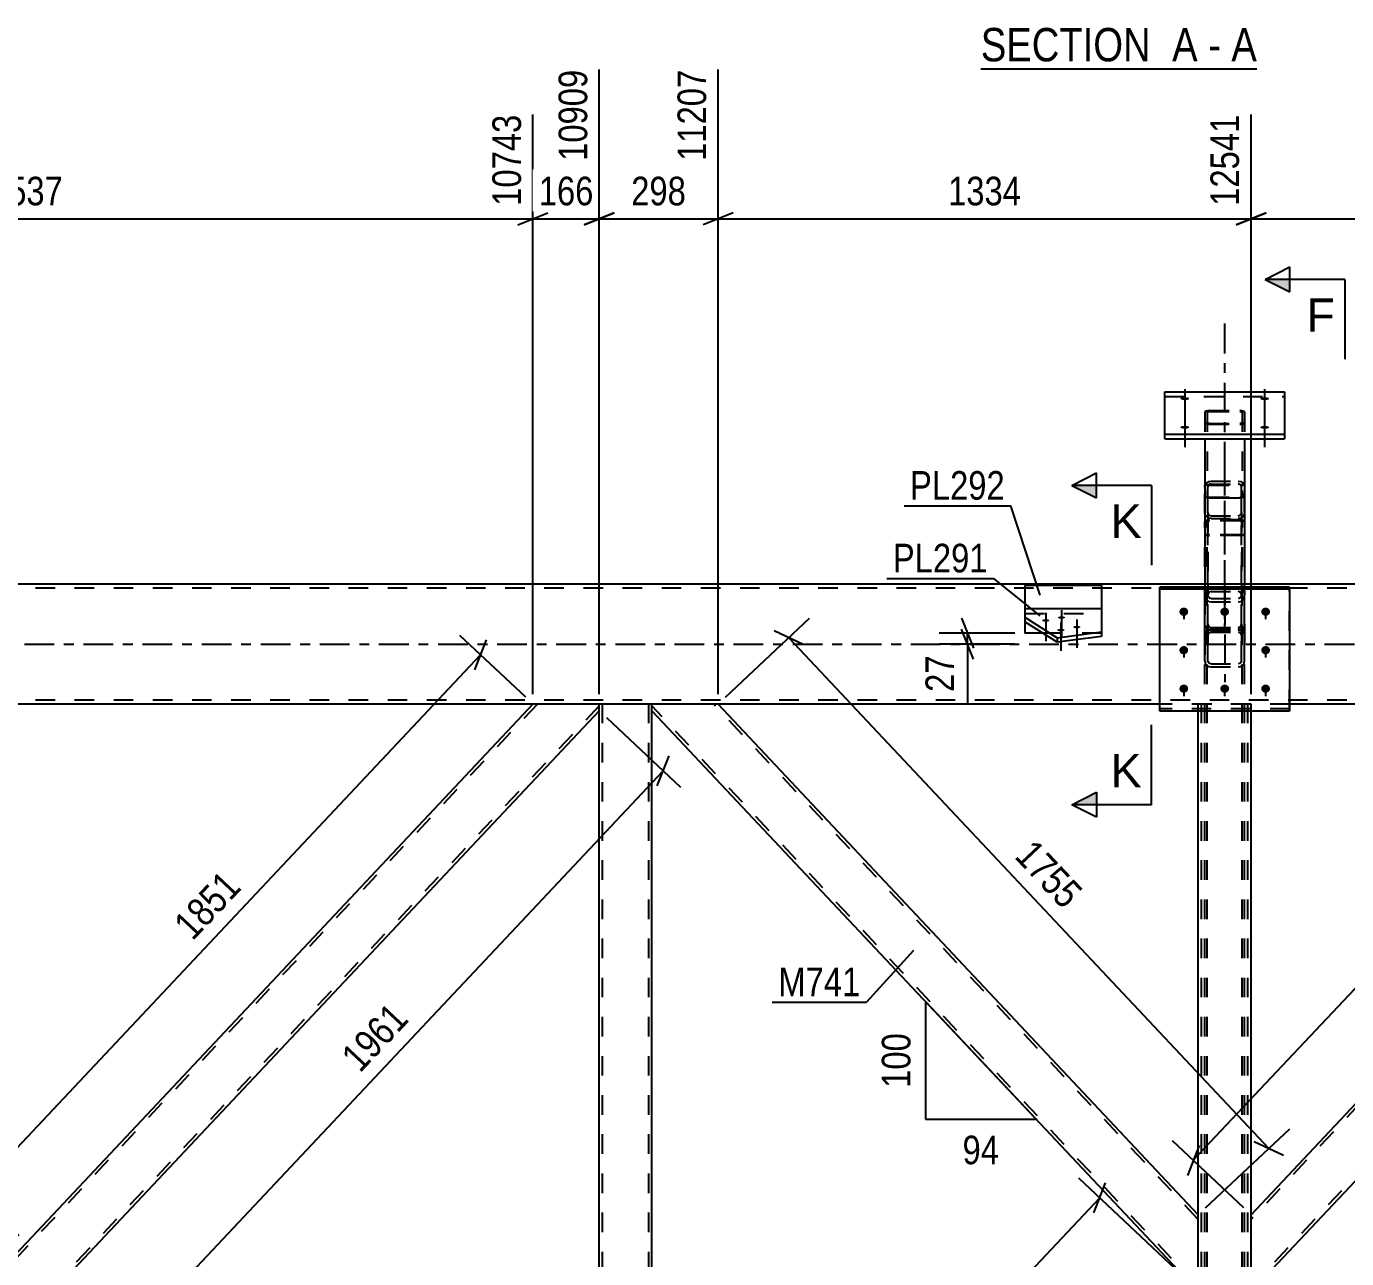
# Model space of a CAD drawing. Header units: millimetres. Extents: x -174 to 1015, y -641 to 200.
# Drawn here: x 360.9 to 493.1, y -61.5 to 61.9 of the extents above; entities that cross this region are included whole.
import ezdxf

# ---------------------------------------------------------------- set-up
doc = ezdxf.new("R2010")
doc.units = ezdxf.units.MM
doc.linetypes.add('DXK_LINE_DOT2', pattern=[3.9198, 1.9599, -1.9599])
doc.linetypes.add('DXK_LINE_DOT3', pattern=[5.9187, 2.979, -0.9799, 0.9799, -0.9799])
doc.styles.add('Arial', font='ARIAL.TTF', dxfattribs={"height": 0.2})
doc.styles.add('Arial Narrow', font='ARIALN.TTF', dxfattribs={"height": 0.2})

# ---------------------------------------------------------------- blocks, each defined once
blk = doc.blocks.new('Unknown-814735029-12 - 3067')
at = {"color": 6, "linetype": 'Continuous'}
blk.add_line((456.48, 57.62), (484.13, 57.62), dxfattribs=at)
at = {"color": 0, "linetype": 'Continuous'}
for points in [[(474.59, 58.37), (474.59, 61.87), (456.48, 61.87), (456.48, 58.37)], [(478.2, 58.37), (478.2, 61.87), (475.64, 61.87), (475.64, 58.37)], [(480.52, 58.37), (480.52, 61.87), (479.25, 61.87), (479.25, 58.37)], [(484.13, 58.37), (484.13, 61.87), (481.57, 61.87), (481.57, 58.37)]]:
    blk.add_wipeout(points, dxfattribs=at)
at = {"color": 7, "linetype": 'Continuous', "style": 'Arial Narrow'}
for s, p in [('SECTION ', (456.48, 58.37)), ('A', (475.64, 58.37)), ('A', (481.57, 58.37)), ('-', (479.25, 58.37))]:
    blk.add_text(s, height=3.34, dxfattribs=at).set_placement(p)
blk = doc.blocks.new('Part-814735029-5454 - 5257')
at = {"color": 7, "linetype": 'DXK_LINE_DOT2'}
for p, q in [((483.54, -6), (478.26, -6)), ((478.26, -6.71), (478.26, -6)), ((478.58, -121.6), (478.58, -6)), ((483.22, -121.6), (483.22, -6)), ((483.54, -6.71), (483.54, -6)), ((478.26, -70.46), (478.26, -57.14)), ((483.54, -70.46), (483.54, -57.14)), ((483.54, -121.6), (478.26, -121.6))]:
    blk.add_line(p, q, dxfattribs=at)
at = {"color": 2, "linetype": 'Continuous'}
for p, q in [((478.26, -57.14), (478.26, -6.71)), ((483.54, -57.14), (483.54, -6.71)), ((478.26, -121.6), (478.26, -70.46)), ((483.54, -121.6), (483.54, -70.46))]:
    blk.add_line(p, q, dxfattribs=at)
blk = doc.blocks.new('Part-814735029-5341 - 5257')
at = {"color": 2, "linetype": 'Continuous'}
for p, q in [((943.9, 6), (-18.1, 6)), ((474.4, -6), (307.4, -6)), ((654.4, -6), (487.4, -6))]:
    blk.add_line(p, q, dxfattribs=at)
at = {"color": 7, "linetype": 'DXK_LINE_DOT2'}
for p, q in [((943.9, 5.6), (-18.1, 5.6)), ((943.9, -5.6), (-18.1, -5.6)), ((487.4, -6), (474.4, -6))]:
    blk.add_line(p, q, dxfattribs=at)
at = {"color": 7, "linetype": 'DXK_LINE_DOT3'}
blk.add_line((-18.1, 0), (943.9, 0), dxfattribs=at)
blk = doc.blocks.new('Part-814735029-5519 - 5257')
at = {"color": 2, "linetype": 'Continuous'}
for p, q in [((423.54, -6.66), (423.54, -6)), ((478.26, -57.14), (430.17, -6)), ((423.54, -6.66), (477.28, -63.8)), ((478.26, -64.85), (478.26, -57.14))]:
    blk.add_line(p, q, dxfattribs=at)
at = {"color": 7, "linetype": 'DXK_LINE_DOT2'}
for p, q in [((430.17, -6), (423.54, -6)), ((478.26, -64.38), (423.54, -6.19)), ((478.26, -57.61), (429.73, -6)), ((478.26, -64.85), (477.28, -63.8)), ((478.26, -64.38), (478.26, -64.35))]:
    blk.add_line(p, q, dxfattribs=at)
blk = doc.blocks.new('Part-814735029-5534 - 5257')
at = {"color": 7, "linetype": 'DXK_LINE_DOT2'}
for p, q in [((412.07, -6), (303.54, -121.41)), ((418.26, -6.19), (309.73, -121.6)), ((418.26, -6), (411.63, -6)), ((360.9, -59.95), (357.28, -63.8)), ((364.53, -63.8), (360.9, -67.65)), ((310.17, -121.6), (303.54, -121.6))]:
    blk.add_line(p, q, dxfattribs=at)
at = {"color": 2, "linetype": 'Continuous'}
for p, q in [((411.63, -6), (360.9, -59.95)), ((418.26, -6.66), (418.26, -6)), ((418.26, -6.66), (364.53, -63.8)), ((357.28, -63.8), (303.54, -120.94)), ((360.9, -67.65), (310.17, -121.6)), ((303.54, -121.52), (303.54, -120.94)), ((303.54, -121.6), (303.54, -121.52))]:
    blk.add_line(p, q, dxfattribs=at)
blk = doc.blocks.new('Bolt-814735029-5759 - 5257')
at = {"linetype": 'Continuous'}
for points in [[(476.8, 3.66), (476.9, 3.66), (476.98, 3.63), (477.06, 3.59), (477.13, 3.53), (477.19, 3.46), (477.22, 3.38), (477.24, 3.29), (477.24, 3.21), (477.22, 3.12), (477.19, 3.04), (477.13, 2.97), (477.06, 2.92), (476.98, 2.87), (476.9, 2.85), (476.8, 2.84), (476.71, 2.85), (476.63, 2.87), (476.55, 2.92), (476.48, 2.97), (476.42, 3.04), (476.39, 3.12), (476.37, 3.21), (476.37, 3.29), (476.39, 3.38), (476.42, 3.46), (476.48, 3.53), (476.55, 3.59), (476.63, 3.63), (476.71, 3.66)], [(480.9, 3.66), (481, 3.66), (481.08, 3.63), (481.16, 3.59), (481.23, 3.53), (481.29, 3.46), (481.32, 3.38), (481.34, 3.29), (481.34, 3.21), (481.32, 3.12), (481.29, 3.04), (481.23, 2.97), (481.16, 2.92), (481.08, 2.87), (481, 2.85), (480.9, 2.84), (480.81, 2.85), (480.73, 2.87), (480.65, 2.92), (480.58, 2.97), (480.52, 3.04), (480.49, 3.12), (480.47, 3.21), (480.47, 3.29), (480.49, 3.38), (480.52, 3.46), (480.58, 3.53), (480.65, 3.59), (480.73, 3.63), (480.81, 3.66)], [(485, 3.66), (485.1, 3.66), (485.18, 3.63), (485.26, 3.59), (485.33, 3.53), (485.39, 3.46), (485.42, 3.38), (485.44, 3.29), (485.44, 3.21), (485.42, 3.12), (485.39, 3.04), (485.33, 2.97), (485.26, 2.92), (485.18, 2.87), (485.1, 2.85), (485, 2.84), (484.91, 2.85), (484.83, 2.87), (484.75, 2.92), (484.68, 2.97), (484.62, 3.04), (484.59, 3.12), (484.57, 3.21), (484.57, 3.29), (484.59, 3.38), (484.62, 3.46), (484.68, 3.53), (484.75, 3.59), (484.83, 3.63), (484.91, 3.66)], [(476.8, -0.19), (476.9, -0.2), (476.98, -0.22), (477.06, -0.27), (477.13, -0.33), (477.19, -0.4), (477.22, -0.47), (477.24, -0.56), (477.24, -0.65), (477.22, -0.73), (477.19, -0.81), (477.13, -0.88), (477.06, -0.94), (476.98, -0.98), (476.9, -1.01), (476.8, -1.02), (476.71, -1.01), (476.63, -0.98), (476.55, -0.94), (476.48, -0.88), (476.42, -0.81), (476.39, -0.73), (476.37, -0.65), (476.37, -0.56), (476.39, -0.47), (476.42, -0.4), (476.48, -0.33), (476.55, -0.27), (476.63, -0.22), (476.71, -0.2)], [(485, -0.19), (485.1, -0.2), (485.18, -0.22), (485.26, -0.27), (485.33, -0.33), (485.39, -0.4), (485.42, -0.47), (485.44, -0.56), (485.44, -0.65), (485.42, -0.73), (485.39, -0.81), (485.33, -0.88), (485.26, -0.94), (485.18, -0.98), (485.1, -1.01), (485, -1.02), (484.91, -1.01), (484.83, -0.98), (484.75, -0.94), (484.68, -0.88), (484.62, -0.81), (484.59, -0.73), (484.57, -0.65), (484.57, -0.56), (484.59, -0.47), (484.62, -0.4), (484.68, -0.33), (484.75, -0.27), (484.83, -0.22), (484.91, -0.2)], [(476.8, -4.04), (476.9, -4.05), (476.98, -4.08), (477.06, -4.12), (477.13, -4.18), (477.19, -4.25), (477.22, -4.33), (477.24, -4.41), (477.24, -4.5), (477.22, -4.58), (477.19, -4.66), (477.13, -4.73), (477.06, -4.79), (476.98, -4.83), (476.9, -4.86), (476.8, -4.87), (476.71, -4.86), (476.63, -4.83), (476.55, -4.79), (476.48, -4.73), (476.42, -4.66), (476.39, -4.58), (476.37, -4.5), (476.37, -4.41), (476.39, -4.33), (476.42, -4.25), (476.48, -4.18), (476.55, -4.12), (476.63, -4.08), (476.71, -4.05)], [(480.9, -4.04), (481, -4.05), (481.08, -4.08), (481.16, -4.12), (481.23, -4.18), (481.29, -4.25), (481.32, -4.33), (481.34, -4.41), (481.34, -4.5), (481.32, -4.58), (481.29, -4.66), (481.23, -4.73), (481.16, -4.79), (481.08, -4.83), (481, -4.86), (480.9, -4.87), (480.81, -4.86), (480.73, -4.83), (480.65, -4.79), (480.58, -4.73), (480.52, -4.66), (480.49, -4.58), (480.47, -4.5), (480.47, -4.41), (480.49, -4.33), (480.52, -4.25), (480.58, -4.18), (480.65, -4.12), (480.73, -4.08), (480.81, -4.05)], [(485, -4.04), (485.1, -4.05), (485.18, -4.08), (485.26, -4.12), (485.33, -4.18), (485.39, -4.25), (485.42, -4.33), (485.44, -4.41), (485.44, -4.5), (485.42, -4.58), (485.39, -4.66), (485.33, -4.73), (485.26, -4.79), (485.18, -4.83), (485.1, -4.86), (485, -4.87), (484.91, -4.86), (484.83, -4.83), (484.75, -4.79), (484.68, -4.73), (484.62, -4.66), (484.59, -4.58), (484.57, -4.5), (484.57, -4.41), (484.59, -4.33), (484.62, -4.25), (484.68, -4.18), (484.75, -4.12), (484.83, -4.08), (484.91, -4.05)]]:
    blk.add_hatch(color=1, dxfattribs=at).paths.add_polyline_path(points)
at = {"color": 1, "linetype": 'Continuous'}
for p, q in [((476.8, 3.65), (476.8, 2.51)), ((480.9, 3.65), (480.9, 2.51)), ((485, 3.65), (485, 2.51)), ((476.8, -0.21), (476.8, -1.34)), ((485, -0.21), (485, -1.34)), ((476.8, -4.06), (476.8, -5.19)), ((480.9, -4.06), (480.9, -5.19)), ((485, -4.06), (485, -5.19))]:
    blk.add_line(p, q, dxfattribs=at)
blk = doc.blocks.new('Part-814735029-5736 - 5257')
at = {"color": 7, "linetype": 'DXK_LINE_DOT2'}
for p, q in [((423.54, -6), (418.26, -6)), ((418.26, -6.66), (418.26, -6)), ((418.58, -121.6), (418.58, -6)), ((423.22, -121.6), (423.22, -6)), ((423.54, -6.66), (423.54, -6)), ((418.26, -121.6), (418.26, -120.94)), ((423.54, -121.6), (418.26, -121.6)), ((423.54, -121.6), (423.54, -120.94))]:
    blk.add_line(p, q, dxfattribs=at)
at = {"color": 2, "linetype": 'Continuous'}
for p, q in [((418.26, -120.94), (418.26, -6.66)), ((423.54, -120.94), (423.54, -6.66))]:
    blk.add_line(p, q, dxfattribs=at)
blk = doc.blocks.new('Part-814735029-5742 - 5257')
at = {"color": 7, "linetype": 'DXK_LINE_DOT3'}
blk.add_line((480.9, 6.89), (480.91, -3.8), dxfattribs=at)
at = {"color": 7, "linetype": 'DXK_LINE_DOT2'}
for p, q in [((479.3, 5.55), (479.54, 5.6)), ((479.54, 5.6), (482.26, 5.6)), ((482.26, 5.6), (482.51, 5.55)), ((478.9, 4.92), (478.95, 5.18)), ((478.9, 2.02), (478.9, 4.92)), ((478.9, 4.92), (478.9, 0.89)), ((479.25, 5.05), (479.22, 4.92)), ((479.22, 2.02), (479.22, 4.92)), ((479.22, 0.89), (479.22, 4.92)), ((479.54, 5.26), (479.42, 5.23)), ((479.54, 5.26), (482.26, 5.26)), ((482.39, 5.23), (482.26, 5.26)), ((482.58, 4.92), (482.56, 5.05)), ((482.58, 2.02), (482.58, 4.92)), ((482.58, 0.89), (482.58, 4.92)), ((482.86, 5.18), (482.9, 4.92)), ((482.9, 2.02), (482.9, 4.92)), ((482.9, 0.89), (482.9, 4.92)), ((478.9, -1.66), (478.9, 2.02)), ((478.95, 1.76), (478.9, 2.02)), ((479.3, 1.45), (479.09, 1.32)), ((479.22, 2.02), (479.22, -1.66)), ((479.22, 2.02), (479.25, 1.89)), ((479.54, 1.5), (479.3, 1.45)), ((479.54, 1.34), (479.3, 1.4)), ((479.42, 1.71), (479.54, 1.68)), ((479.54, 1.68), (482.26, 1.68)), ((479.54, 1.5), (482.26, 1.5)), ((479.54, 1.34), (482.26, 1.34)), ((482.26, 1.68), (482.39, 1.71)), ((482.51, 1.45), (482.26, 1.5)), ((482.51, 1.4), (482.26, 1.34)), ((482.72, 1.32), (482.51, 1.45)), ((482.56, 1.89), (482.58, 2.02)), ((482.58, 2.02), (482.58, -1.66)), ((482.9, 2.02), (482.86, 1.76)), ((482.9, 2.02), (482.9, -1.66)), ((478.95, 1.13), (478.9, 0.89)), ((478.9, 0.89), (478.9, -1.66)), ((479.09, 1.32), (478.95, 1.13)), ((479.22, 0.89), (479.25, 1.01)), ((479.22, -1.66), (479.22, 0.89)), ((479.25, 1.01), (479.32, 1.11)), ((479.32, 1.11), (479.42, 1.17)), ((479.42, 1.17), (479.54, 1.2)), ((479.54, 1.2), (482.26, 1.2)), ((482.26, 1.2), (482.39, 1.17)), ((482.39, 1.17), (482.49, 1.11)), ((482.49, 1.11), (482.56, 1.01)), ((482.56, 1.01), (482.58, 0.89)), ((482.58, -1.66), (482.58, 0.89)), ((482.86, 1.13), (482.72, 1.32)), ((482.9, 0.89), (482.86, 1.13)), ((482.9, -1.66), (482.9, 0.89)), ((478.9, -1.66), (478.95, -1.89)), ((478.95, -1.89), (479.09, -2.09)), ((479.09, -2.09), (479.3, -2.22)), ((479.25, -1.78), (479.22, -1.66)), ((479.32, -1.87), (479.25, -1.78)), ((479.3, -2.22), (479.54, -2.26)), ((479.42, -1.94), (479.32, -1.87)), ((479.54, -1.96), (479.42, -1.94)), ((479.54, -1.96), (482.26, -1.96)), ((479.54, -2.26), (482.26, -2.26)), ((482.39, -1.94), (482.26, -1.96)), ((482.26, -2.26), (482.51, -2.22)), ((482.49, -1.87), (482.39, -1.94)), ((482.56, -1.78), (482.49, -1.87)), ((482.51, -2.22), (482.72, -2.09)), ((482.58, -1.66), (482.56, -1.78)), ((482.72, -2.09), (482.86, -1.89)), ((482.86, -1.89), (482.9, -1.66))]:
    blk.add_line(p, q, dxfattribs=at)
for centre, radius, start, end in [((479.57, 4.95), 0.662, 114.3188, 159.2416), ((482.24, 4.95), 0.662, 20.7582, 65.6789), ((479.56, 4.93), 0.331, 114.3188, 159.2416), ((482.25, 4.93), 0.331, 20.7582, 65.6789), ((479.57, 2), 0.662, 200.7582, 245.6789), ((479.56, 2.01), 0.331, 200.7582, 245.6789), ((482.25, 2.01), 0.331, 294.3188, 339.2416), ((482.24, 2), 0.662, 294.3188, 339.2416)]:
    blk.add_arc(centre, radius, start, end, dxfattribs=at)
blk = doc.blocks.new('Part-814735029-5754 - 5257')
at = {"color": 7, "linetype": 'DXK_LINE_DOT3'}
blk.add_line((480.9, 17.87), (480.9, 0.7), dxfattribs=at)
at = {"color": 7, "linetype": 'DXK_LINE_DOT2'}
for p, q in [((478.9, 15.73), (478.95, 15.96)), ((478.95, 15.96), (479.09, 16.16)), ((479.09, 16.16), (479.3, 16.29)), ((479.32, 15.94), (479.25, 15.85)), ((479.3, 16.29), (479.54, 16.33)), ((479.42, 16.01), (479.32, 15.94)), ((479.54, 16.03), (479.42, 16.01)), ((479.54, 16.33), (482.26, 16.33)), ((479.54, 16.03), (482.26, 16.03)), ((482.26, 16.33), (482.51, 16.29)), ((482.39, 16.01), (482.26, 16.03)), ((482.49, 15.94), (482.39, 16.01)), ((482.56, 15.85), (482.49, 15.94)), ((482.51, 16.29), (482.72, 16.16)), ((482.72, 16.16), (482.85, 15.96)), ((482.85, 15.96), (482.9, 15.73)), ((478.9, 13.18), (478.9, 15.73)), ((478.9, 15.73), (478.9, 14.8)), ((479.25, 15.85), (479.22, 15.73)), ((479.22, 6), (479.22, 15.73)), ((479.22, 13.18), (479.22, 15.73)), ((482.58, 15.73), (482.56, 15.85)), ((482.58, 6), (482.58, 15.73)), ((482.58, 13.18), (482.58, 15.73)), ((482.9, 13.18), (482.9, 15.73)), ((482.9, 15.73), (482.9, 14.8)), ((478.9, 13.18), (478.9, 4.92)), ((478.95, 12.95), (478.9, 13.18)), ((479.09, 12.75), (478.95, 12.95)), ((479.3, 12.62), (479.09, 12.75)), ((479.22, 13.18), (479.22, 4.92)), ((479.25, 13.06), (479.22, 13.18)), ((479.3, 12.99), (479.25, 13.06)), ((479.32, 12.96), (479.3, 12.99)), ((479.54, 12.57), (479.3, 12.62)), ((479.32, 12.96), (479.42, 12.9)), ((479.42, 12.9), (479.54, 12.87)), ((479.54, 12.87), (482.26, 12.87)), ((479.54, 12.57), (482.26, 12.57)), ((482.26, 12.87), (482.39, 12.9)), ((482.51, 12.62), (482.26, 12.57)), ((482.39, 12.9), (482.49, 12.96)), ((482.49, 12.96), (482.56, 13.06)), ((482.72, 12.75), (482.51, 12.62)), ((482.56, 13.06), (482.58, 13.18)), ((482.58, 13.18), (482.58, 4.92)), ((482.85, 12.95), (482.72, 12.75)), ((482.9, 13.18), (482.85, 12.95)), ((482.9, 13.18), (482.9, 4.92)), ((482.9, 6), (478.9, 6)), ((478.9, 6), (478.9, 5.2)), ((479.22, 6), (479.22, 5.2)), ((482.58, 6), (482.58, 5.2)), ((482.9, 5.2), (482.9, 6)), ((478.9, 4.92), (478.95, 4.66)), ((479.25, 4.79), (479.22, 4.92)), ((479.3, 4.29), (479.54, 4.24)), ((479.54, 4.58), (479.42, 4.61)), ((479.54, 4.58), (482.26, 4.58)), ((479.54, 4.24), (482.26, 4.24)), ((482.39, 4.61), (482.26, 4.58)), ((482.26, 4.24), (482.51, 4.29)), ((482.58, 4.92), (482.56, 4.79)), ((482.85, 4.66), (482.9, 4.92))]:
    blk.add_line(p, q, dxfattribs=at)
at = {"color": 2, "linetype": 'Continuous'}
for p, q in [((478.9, 14.8), (478.9, 6)), ((482.9, 14.8), (482.9, 6))]:
    blk.add_line(p, q, dxfattribs=at)
at = {"color": 7, "linetype": 'DXK_LINE_DOT2'}
for centre, radius, start, end in [((479.57, 4.9), 0.662, 200.7584, 245.68), ((479.56, 4.91), 0.331, 200.7584, 245.68), ((482.25, 4.91), 0.331, 294.3198, 339.2416), ((482.24, 4.9), 0.662, 294.3198, 339.2416)]:
    blk.add_arc(centre, radius, start, end, dxfattribs=at)
blk = doc.blocks.new('Part-814735029-5758 - 5257')
at = {"color": 2, "linetype": 'Continuous'}
for p, q in [((487.4, 5.72), (474.4, 5.72)), ((474.4, 5.51), (474.4, 5.72)), ((487.4, 5.51), (474.4, 5.51)), ((474.4, -6.71), (474.4, 5.51)), ((487.4, 5.72), (487.4, 5.51)), ((487.4, 5.51), (487.4, -6.71)), ((487.4, -6.71), (474.4, -6.71))]:
    blk.add_line(p, q, dxfattribs=at)
at = {"color": 7, "linetype": 'DXK_LINE_DOT2'}
for p, q in [((474.4, -6.49), (474.4, 5.72)), ((487.4, -6.49), (487.4, 5.72)), ((487.4, -6.49), (474.4, -6.49)), ((474.4, -6.49), (474.4, -6.71)), ((487.4, -6.71), (487.4, -6.49))]:
    blk.add_line(p, q, dxfattribs=at)
blk = doc.blocks.new('Part-814735029-5762 - 5257')
at = {"color": 2, "linetype": 'Continuous'}
for p, q in [((460.89, 5.89), (460.89, 3.53)), ((468.58, 5.89), (460.89, 5.89)), ((468.58, 5.89), (468.58, 3.53)), ((460.89, 2.24), (460.89, 1.09)), ((462.71, 1.09), (460.89, 1.09))]:
    blk.add_line(p, q, dxfattribs=at)
at = {"color": 7, "linetype": 'DXK_LINE_DOT2'}
for p, q in [((460.89, 3.53), (460.89, 2.24)), ((468.58, 3.53), (468.58, 1.09)), ((468.58, 1.09), (462.71, 1.09))]:
    blk.add_line(p, q, dxfattribs=at)
blk = doc.blocks.new('Bolt-814735029-5763 - 5257')
at = {"linetype": 'Continuous'}
for points in [[(476.9, 24.44), (476.81, 24.44), (476.73, 24.45), (476.65, 24.47), (476.58, 24.49), (476.52, 24.52), (476.49, 24.54), (476.47, 24.57), (476.47, 24.61), (476.49, 24.64), (476.52, 24.67), (476.58, 24.69), (476.65, 24.71), (476.73, 24.73), (476.81, 24.74), (476.9, 24.74), (477, 24.74), (477.08, 24.73), (477.16, 24.71), (477.23, 24.69), (477.29, 24.67), (477.32, 24.64), (477.34, 24.61), (477.34, 24.57), (477.32, 24.54), (477.29, 24.52), (477.23, 24.49), (477.16, 24.47), (477.08, 24.45), (477, 24.44)], [(476.9, 21.57), (476.81, 21.57), (476.73, 21.58), (476.65, 21.6), (476.58, 21.62), (476.52, 21.64), (476.49, 21.67), (476.47, 21.7), (476.47, 21.73), (476.49, 21.76), (476.52, 21.79), (476.58, 21.82), (476.65, 21.84), (476.73, 21.86), (476.81, 21.86), (476.9, 21.87), (477, 21.86), (477.08, 21.86), (477.16, 21.84), (477.23, 21.82), (477.29, 21.79), (477.32, 21.76), (477.34, 21.73), (477.34, 21.7), (477.32, 21.67), (477.29, 21.64), (477.23, 21.62), (477.16, 21.6), (477.08, 21.58), (477, 21.57)]]:
    blk.add_hatch(color=1, dxfattribs=at).paths.add_polyline_path(points)
at = {"color": 1, "linetype": 'Continuous'}
for p, q in [((476.9, 25.53), (476.9, 22.6)), ((476.9, 22.66), (476.9, 19.73))]:
    blk.add_line(p, q, dxfattribs=at)
blk = doc.blocks.new('Part-814735029-5799 - 5257')
at = {"color": 2, "linetype": 'Continuous'}
for p, q in [((483.54, -57.14), (531.63, -6)), ((538.26, -6.66), (538.26, -6)), ((538.26, -6.66), (484.52, -63.8)), ((483.54, -63.91), (483.54, -57.14)), ((483.54, -64.84), (483.54, -63.91))]:
    blk.add_line(p, q, dxfattribs=at)
at = {"color": 7, "linetype": 'DXK_LINE_DOT2'}
for p, q in [((532.07, -6), (483.54, -57.6)), ((538.26, -6.19), (483.54, -64.38)), ((538.26, -6), (531.63, -6)), ((484.52, -63.8), (483.54, -64.84)), ((483.54, -64.77), (483.54, -63.91)), ((483.54, -64.38), (483.54, -64.34))]:
    blk.add_line(p, q, dxfattribs=at)
blk = doc.blocks.new('Part-814735029-5861 - 5257')
at = {"color": 2, "linetype": 'Continuous'}
for p, q in [((468.58, 3.53), (460.89, 3.53)), ((460.89, 3.53), (460.89, 2.24)), ((460.89, 2.69), (464.13, 0.65)), ((468.58, 3.53), (468.58, 0.78)), ((464.13, 0.19), (460.89, 2.24)), ((464.13, 0.65), (468.58, 1.23)), ((468.58, 0.78), (464.13, 0.19)), ((464.13, 0.65), (464.13, 0.19))]:
    blk.add_line(p, q, dxfattribs=at)
at = {"color": 7, "linetype": 'DXK_LINE_DOT2'}
blk.add_line((460.89, 3.08), (468.58, 3.08), dxfattribs=at)
blk = doc.blocks.new('Bolt-814735029-5862 - 5257')
at = {"linetype": 'Continuous'}
for points in [[(464.56, 2.55), (464.49, 2.55), (464.41, 2.56), (464.35, 2.57), (464.29, 2.59), (464.25, 2.61), (464.22, 2.63), (464.2, 2.66), (464.2, 2.68), (464.22, 2.71), (464.25, 2.73), (464.29, 2.75), (464.35, 2.77), (464.41, 2.78), (464.49, 2.79), (464.56, 2.79), (464.64, 2.79), (464.71, 2.78), (464.77, 2.77), (464.83, 2.75), (464.87, 2.73), (464.9, 2.71), (464.92, 2.68), (464.92, 2.66), (464.9, 2.63), (464.87, 2.61), (464.83, 2.59), (464.77, 2.57), (464.71, 2.56), (464.64, 2.55)], [(462.98, 2.25), (462.9, 2.26), (462.83, 2.26), (462.77, 2.28), (462.71, 2.29), (462.67, 2.32), (462.64, 2.34), (462.62, 2.36), (462.62, 2.39), (462.64, 2.41), (462.67, 2.44), (462.71, 2.46), (462.77, 2.48), (462.83, 2.49), (462.9, 2.5), (462.98, 2.5), (463.05, 2.5), (463.12, 2.49), (463.19, 2.48), (463.25, 2.46), (463.29, 2.44), (463.32, 2.41), (463.34, 2.39), (463.34, 2.36), (463.32, 2.34), (463.29, 2.32), (463.25, 2.29), (463.19, 2.28), (463.12, 2.26), (463.05, 2.26)], [(464.5, 1.29), (464.43, 1.29), (464.36, 1.3), (464.29, 1.32), (464.24, 1.33), (464.19, 1.35), (464.16, 1.38), (464.15, 1.4), (464.15, 1.43), (464.16, 1.45), (464.19, 1.48), (464.24, 1.5), (464.29, 1.51), (464.36, 1.53), (464.43, 1.54), (464.5, 1.54), (464.58, 1.54), (464.65, 1.53), (464.72, 1.51), (464.77, 1.5), (464.82, 1.48), (464.85, 1.45), (464.86, 1.43), (464.86, 1.4), (464.85, 1.38), (464.82, 1.35), (464.77, 1.33), (464.72, 1.32), (464.65, 1.3), (464.58, 1.29)], [(466.09, 1.59), (466.01, 1.59), (465.94, 1.6), (465.88, 1.61), (465.82, 1.63), (465.77, 1.65), (465.74, 1.67), (465.73, 1.7), (465.73, 1.72), (465.74, 1.75), (465.77, 1.77), (465.82, 1.79), (465.88, 1.81), (465.94, 1.82), (466.01, 1.83), (466.09, 1.83), (466.16, 1.83), (466.23, 1.82), (466.3, 1.81), (466.35, 1.79), (466.4, 1.77), (466.43, 1.75), (466.44, 1.72), (466.44, 1.7), (466.43, 1.67), (466.4, 1.65), (466.35, 1.63), (466.3, 1.61), (466.23, 1.6), (466.16, 1.59)]]:
    blk.add_hatch(color=1, dxfattribs=at).paths.add_polyline_path(points)
at = {"color": 1, "linetype": 'Continuous'}
for p, q in [((462.98, 3.13), (462.98, 0.31)), ((464.56, 3.42), (464.56, 0.6)), ((464.5, 2.17), (464.5, -0.65)), ((466.09, 2.46), (466.09, -0.36))]:
    blk.add_line(p, q, dxfattribs=at)
blk = doc.blocks.new('Part-814735029-7441 - 5257')
at = {"color": 7, "linetype": 'DXK_LINE_DOT3'}
blk.add_line((480.9, 32.1), (480.9, 5.93), dxfattribs=at)
at = {"color": 7, "linetype": 'DXK_LINE_DOT2'}
for p, q in [((478.94, 23.29), (478.9, 23.23)), ((478.9, 23.23), (478.9, 20.58)), ((479.04, 23.34), (478.94, 23.29)), ((479.2, 23.38), (479.04, 23.34)), ((479.14, 23.23), (479.16, 23.26)), ((479.14, 23.23), (479.14, 14.8)), ((479.16, 23.26), (479.21, 23.28)), ((479.38, 23.39), (479.2, 23.38)), ((479.21, 23.28), (479.29, 23.3)), ((479.29, 23.3), (479.38, 23.31)), ((479.38, 23.39), (482.42, 23.39)), ((479.38, 23.31), (482.42, 23.31)), ((482.61, 23.38), (482.42, 23.39)), ((482.42, 23.31), (482.52, 23.3)), ((482.52, 23.3), (482.59, 23.28)), ((482.59, 23.28), (482.65, 23.26)), ((482.76, 23.34), (482.61, 23.38)), ((482.65, 23.26), (482.66, 23.23)), ((482.66, 23.23), (482.66, 14.8)), ((482.87, 23.29), (482.76, 23.34)), ((482.9, 23.23), (482.87, 23.29)), ((482.9, 23.23), (482.9, 20.58)), ((478.9, 22.19), (478.94, 22.12)), ((478.94, 22.12), (479.04, 22.07)), ((479.04, 22.07), (479.2, 22.03)), ((479.16, 22.15), (479.14, 22.19)), ((479.21, 22.13), (479.16, 22.15)), ((479.2, 22.03), (479.38, 22.02)), ((479.29, 22.11), (479.21, 22.13)), ((479.38, 22.1), (479.29, 22.11)), ((479.38, 22.1), (482.42, 22.1)), ((479.38, 22.02), (482.42, 22.02)), ((482.52, 22.11), (482.42, 22.1)), ((482.42, 22.02), (482.61, 22.03)), ((482.59, 22.13), (482.52, 22.11)), ((482.65, 22.15), (482.59, 22.13)), ((482.61, 22.03), (482.76, 22.07)), ((482.66, 22.19), (482.65, 22.15)), ((482.76, 22.07), (482.87, 22.12)), ((482.87, 22.12), (482.9, 22.19)), ((478.9, 15.84), (478.94, 15.91)), ((478.94, 15.91), (479.04, 15.96)), ((479.04, 15.96), (479.2, 16)), ((479.16, 15.88), (479.14, 15.84)), ((479.21, 15.9), (479.16, 15.88)), ((479.2, 16), (479.38, 16.01)), ((479.29, 15.92), (479.21, 15.9)), ((479.38, 15.93), (479.29, 15.92)), ((479.38, 16.01), (482.42, 16.01)), ((479.38, 15.93), (482.42, 15.93)), ((482.42, 16.01), (482.61, 16)), ((482.52, 15.92), (482.42, 15.93)), ((482.59, 15.9), (482.52, 15.92)), ((482.59, 15.9), (482.61, 15.9)), ((482.61, 16), (482.76, 15.96)), ((482.61, 15.9), (482.65, 15.88)), ((482.66, 15.84), (482.65, 15.88)), ((482.76, 15.96), (482.87, 15.91)), ((482.87, 15.91), (482.9, 15.84)), ((479.14, 14.8), (479.16, 14.77)), ((479.16, 14.77), (479.21, 14.75)), ((479.21, 14.75), (479.29, 14.73)), ((479.29, 14.73), (479.38, 14.72)), ((479.38, 14.72), (482.42, 14.72)), ((482.42, 14.72), (482.52, 14.73)), ((482.52, 14.73), (482.59, 14.75)), ((482.59, 14.75), (482.65, 14.77)), ((482.65, 14.77), (482.66, 14.8))]:
    blk.add_line(p, q, dxfattribs=at)
at = {"color": 2, "linetype": 'Continuous'}
for p, q in [((478.9, 20.58), (478.9, 14.8)), ((482.9, 20.58), (482.9, 14.8)), ((478.94, 14.74), (478.9, 14.8)), ((479.04, 14.69), (478.94, 14.74)), ((479.2, 14.65), (479.04, 14.69)), ((479.38, 14.64), (479.2, 14.65)), ((479.38, 14.64), (482.42, 14.64)), ((482.61, 14.65), (482.42, 14.64)), ((482.76, 14.69), (482.61, 14.65)), ((482.87, 14.74), (482.76, 14.69)), ((482.9, 14.8), (482.87, 14.74))]:
    blk.add_line(p, q, dxfattribs=at)
blk = doc.blocks.new('Part-814735029-5880 - 5257')
at = {"color": 2, "linetype": 'Continuous'}
for p, q in [((474.9, 20.58), (474.9, 25.27)), ((474.9, 25.27), (486.9, 25.27)), ((486.9, 25.27), (486.9, 20.58)), ((474.9, 21.03), (486.9, 21.03)), ((474.9, 20.58), (486.9, 20.58))]:
    blk.add_line(p, q, dxfattribs=at)
at = {"color": 7, "linetype": 'DXK_LINE_DOT2'}
blk.add_line((474.9, 24.82), (486.9, 24.82), dxfattribs=at)
blk = doc.blocks.new('Bolt-814735029-5893 - 5257')
at = {"linetype": 'Continuous'}
for points in [[(484.9, 24.44), (484.81, 24.44), (484.73, 24.45), (484.65, 24.47), (484.58, 24.49), (484.52, 24.52), (484.49, 24.54), (484.47, 24.57), (484.47, 24.61), (484.49, 24.64), (484.52, 24.67), (484.58, 24.69), (484.65, 24.71), (484.73, 24.73), (484.81, 24.74), (484.9, 24.74), (485, 24.74), (485.08, 24.73), (485.16, 24.71), (485.23, 24.69), (485.29, 24.67), (485.32, 24.64), (485.34, 24.61), (485.34, 24.57), (485.32, 24.54), (485.29, 24.52), (485.23, 24.49), (485.16, 24.47), (485.08, 24.45), (485, 24.44)], [(484.9, 21.57), (484.81, 21.57), (484.73, 21.58), (484.65, 21.6), (484.58, 21.62), (484.52, 21.64), (484.49, 21.67), (484.47, 21.7), (484.47, 21.73), (484.49, 21.76), (484.52, 21.79), (484.58, 21.82), (484.65, 21.84), (484.73, 21.86), (484.81, 21.86), (484.9, 21.87), (485, 21.86), (485.08, 21.86), (485.16, 21.84), (485.23, 21.82), (485.29, 21.79), (485.32, 21.76), (485.34, 21.73), (485.34, 21.7), (485.32, 21.67), (485.29, 21.64), (485.23, 21.62), (485.16, 21.6), (485.08, 21.58), (485, 21.57)]]:
    blk.add_hatch(color=1, dxfattribs=at).paths.add_polyline_path(points)
at = {"color": 1, "linetype": 'Continuous'}
for p, q in [((484.9, 25.53), (484.9, 22.6)), ((484.9, 22.66), (484.9, 19.73))]:
    blk.add_line(p, q, dxfattribs=at)
blk = doc.blocks.new('Part-814735029-7436 - 5257')
at = {"color": 7, "linetype": 'DXK_LINE_DOT2'}
for p, q in [((478.94, 12.33), (478.9, 12.25)), ((478.9, -121.6), (478.9, 12.25)), ((479.04, 12.39), (478.94, 12.33)), ((479.2, 12.43), (479.04, 12.39)), ((479.14, 12.25), (479.16, 12.29)), ((479.14, -121.6), (479.14, 12.25)), ((479.16, 12.29), (479.21, 12.32)), ((479.38, 12.44), (479.2, 12.43)), ((479.21, 12.32), (479.29, 12.34)), ((479.29, 12.34), (479.38, 12.35)), ((482.42, 12.44), (479.38, 12.44)), ((482.42, 12.35), (479.38, 12.35)), ((482.61, 12.43), (482.42, 12.44)), ((482.42, 12.35), (482.52, 12.34)), ((482.52, 12.34), (482.59, 12.32)), ((482.59, 12.32), (482.65, 12.29)), ((482.76, 12.39), (482.61, 12.43)), ((482.65, 12.29), (482.66, 12.25)), ((482.66, -121.6), (482.66, 12.25)), ((482.87, 12.33), (482.76, 12.39)), ((482.9, 12.25), (482.87, 12.33)), ((482.9, -121.6), (482.9, 12.25)), ((478.9, 11.06), (478.94, 10.98)), ((478.94, 10.98), (479.04, 10.92)), ((479.04, 10.92), (479.2, 10.88)), ((479.16, 11.02), (479.14, 11.06)), ((479.21, 10.99), (479.16, 11.02)), ((479.2, 10.88), (479.38, 10.87)), ((479.29, 10.97), (479.21, 10.99)), ((479.38, 10.96), (479.29, 10.97)), ((482.42, 10.96), (479.38, 10.96)), ((482.42, 10.87), (479.38, 10.87)), ((482.52, 10.97), (482.42, 10.96)), ((482.42, 10.87), (482.61, 10.88)), ((482.59, 10.99), (482.52, 10.97)), ((482.65, 11.02), (482.59, 10.99)), ((482.61, 10.88), (482.76, 10.92)), ((482.66, 11.06), (482.65, 11.02)), ((482.76, 10.92), (482.87, 10.98)), ((482.87, 10.98), (482.9, 11.06))]:
    blk.add_line(p, q, dxfattribs=at)
blk = doc.blocks.new('StraightDimension-814735029-6821 - 5257')
at = {"color": 7, "linetype": 'Continuous'}
for p, q in [((418.99, -7.35), (426.42, -14.33)), ((424.08, -14.19), (425.26, -11.18)), ((370.93, -69.83), (424.67, -12.69)), ((365.25, -64.49), (372.68, -71.47)), ((371.52, -68.32), (370.34, -71.33))]:
    blk.add_line(p, q, dxfattribs=at)
at = {"color": 0}
blk.add_wipeout([(400.17, -37.64), (397.11, -34.76), (391.28, -40.97), (394.34, -43.84)], dxfattribs=at)
at = {"color": 3, "style": 'Arial Narrow'}
blk.add_text('1961', height=2.863, rotation=46.7591, dxfattribs=at).set_placement((394.31, -43))
blk = doc.blocks.new('StraightDimension-814735029-7101 - 5257')
at = {"color": 7, "linetype": 'Continuous'}
for p, q in [((310.17, -5), (310.17, 55.71)), ((411.63, -5), (411.63, 53.04)), ((311.67, 43.2), (308.67, 42)), ((310.17, 42.6), (411.63, 42.6)), ((410.13, 42), (413.13, 43.2))]:
    blk.add_line(p, q, dxfattribs=at)
at = {"color": 0}
blk.add_wipeout([(365.16, 43.35), (365.16, 47.55), (356.65, 47.55), (356.65, 43.35)], dxfattribs=at)
at = {"color": 3, "style": 'Arial Narrow'}
blk.add_text('2537', height=2.863, dxfattribs=at).set_placement((357.25, 43.95))
at = {"color": 0, "linetype": 'Continuous'}
blk.add_wipeout([(411.03, 53.64), (406.83, 53.64), (406.83, 43.3), (411.03, 43.3)], dxfattribs=at)
at = {"color": 3, "linetype": 'Continuous', "style": 'Arial Narrow'}
blk.add_text('10743', height=2.863, rotation=90.0002, dxfattribs=at).set_placement((410.43, 43.9))
blk = doc.blocks.new('StraightDimension-814735029-6682 - 5257')
at = {"color": 7, "linetype": 'Continuous'}
for p, q in [((430.9, -5.31), (439.31, 2.6)), ((438.7, -0.03), (435.77, 1.33)), ((437.24, 0.65), (485.33, -50.49)), ((478.99, -56.46), (487.41, -48.54)), ((483.87, -49.81), (486.8, -51.18))]:
    blk.add_line(p, q, dxfattribs=at)
at = {"color": 0}
blk.add_wipeout([(464.75, -27.51), (467.81, -24.63), (461.98, -18.43), (458.92, -21.31)], dxfattribs=at)
at = {"color": 3, "style": 'Arial Narrow'}
blk.add_text('1755', height=2.863, rotation=-46.7591, dxfattribs=at).set_placement((459.76, -21.33))
blk = doc.blocks.new('StraightDimension-814735029-5904 - 5257')
at = {"color": 7, "linetype": 'Continuous'}
for p, q in [((476.55, -63.11), (466.31, -53.49)), ((467.8, -56.95), (468.98, -53.94)), ((414.65, -112.58), (468.39, -55.44)), ((422.81, -120.25), (412.58, -110.63)), ((415.25, -111.08), (414.06, -114.09))]:
    blk.add_line(p, q, dxfattribs=at)
at = {"color": 0}
blk.add_wipeout([(443.89, -80.4), (440.83, -77.52), (435, -83.72), (438.06, -86.6)], dxfattribs=at)
at = {"color": 3, "style": 'Arial Narrow'}
blk.add_text('1961', height=2.863, rotation=46.7591, dxfattribs=at).set_placement((438.03, -85.75))
blk = doc.blocks.new('StraightDimension-814735029-7090 - 5257')
at = {"color": 7, "linetype": 'Continuous'}
for p, q in [((418.26, -5), (418.26, 57.54)), ((411.63, -5), (411.63, 53.04)), ((410.13, 42), (413.13, 43.2)), ((411.63, 42.6), (418.26, 42.6)), ((419.76, 43.2), (416.76, 42))]:
    blk.add_line(p, q, dxfattribs=at)
at = {"color": 0}
blk.add_wipeout([(418.29, 43.35), (418.29, 47.55), (411.61, 47.55), (411.61, 43.35)], dxfattribs=at)
at = {"color": 3, "style": 'Arial Narrow'}
blk.add_text('166', height=2.863, dxfattribs=at).set_placement((412.21, 43.95))
at = {"color": 0, "linetype": 'Continuous'}
blk.add_wipeout([(417.66, 58.14), (413.46, 58.14), (413.46, 47.8), (417.66, 47.8)], dxfattribs=at)
at = {"color": 3, "linetype": 'Continuous', "style": 'Arial Narrow'}
blk.add_text('10909', height=2.863, rotation=90.0002, dxfattribs=at).set_placement((417.06, 48.4))
blk = doc.blocks.new('StraightDimension-814735029-6116 - 5257')
at = {"color": 7, "linetype": 'Continuous'}
for p, q in [((530.91, -5.31), (523.77, 1.39)), ((525.26, -2.06), (526.44, 0.95)), ((477.76, -51.69), (525.85, -0.56)), ((482.82, -56.45), (475.68, -49.74)), ((478.35, -50.19), (477.17, -53.2))]:
    blk.add_line(p, q, dxfattribs=at)
at = {"color": 0}
blk.add_wipeout([(504.17, -22.51), (501.11, -19.63), (495.28, -25.83), (498.34, -28.71)], dxfattribs=at)
at = {"color": 3, "style": 'Arial Narrow'}
blk.add_text('1755', height=2.863, rotation=46.7591, dxfattribs=at).set_placement((498.31, -27.86))
blk = doc.blocks.new('StraightDimension-814735029-6756 - 5257')
at = {"color": 7, "linetype": 'Continuous'}
for p, q in [((410.91, -5.31), (404.32, 0.88)), ((405.8, -2.57), (406.98, 0.43)), ((355.66, -55.02), (406.39, -1.07)), ((360.17, -59.26), (353.58, -53.06)), ((356.25, -53.51), (355.07, -56.52))]:
    blk.add_line(p, q, dxfattribs=at)
at = {"color": 0}
blk.add_wipeout([(383.39, -24.43), (380.34, -21.55), (374.5, -27.75), (377.56, -30.63)], dxfattribs=at)
at = {"color": 3, "style": 'Arial Narrow'}
blk.add_text('1851', height=2.863, rotation=46.7591, dxfattribs=at).set_placement((377.54, -29.78))
blk = doc.blocks.new('StraightDimension-814735029-21874 - 5257')
at = {"color": 7, "linetype": 'Continuous'}
for p, q in [((454.55, 2.59), (455.75, -0.41)), ((455.75, -1.5), (454.55, 1.5)), ((459.89, 1.09), (452.3, 1.09)), ((459.89, 0), (452.3, 0)), ((455.15, 0), (455.15, 1.09)), ((455.15, 0), (455.15, -5.91)), ((455.15, 0), (455.15, -5.91))]:
    blk.add_line(p, q, dxfattribs=at)
at = {"color": 0}
blk.add_wipeout([(454.4, -0.53), (450.2, -0.53), (450.2, -5.38), (454.4, -5.38)], dxfattribs=at)
at = {"color": 3, "style": 'Arial Narrow'}
blk.add_text('27', height=2.863, rotation=90.0002, dxfattribs=at).set_placement((453.8, -4.78))
blk = doc.blocks.new('StraightDimension-814735029-7057 - 5257')
at = {"color": 7, "linetype": 'Continuous'}
for p, q in [((483.54, -5), (483.54, 53.04)), ((531.63, -5), (531.63, 53.04)), ((485.04, 43.2), (482.04, 42)), ((483.54, 42.6), (531.63, 42.6)), ((530.13, 42), (533.13, 43.2))]:
    blk.add_line(p, q, dxfattribs=at)
at = {"color": 0}
blk.add_wipeout([(511.85, 43.35), (511.85, 47.55), (503.33, 47.55), (503.33, 43.35)], dxfattribs=at)
at = {"color": 3, "style": 'Arial Narrow'}
blk.add_text('1202', height=2.863, dxfattribs=at).set_placement((503.93, 43.95))
at = {"color": 0, "linetype": 'Continuous'}
blk.add_wipeout([(531.03, 53.64), (526.83, 53.64), (526.83, 43.3), (531.03, 43.3)], dxfattribs=at)
at = {"color": 3, "linetype": 'Continuous', "style": 'Arial Narrow'}
blk.add_text('13743', height=2.863, rotation=90.0002, dxfattribs=at).set_placement((530.43, 43.9))
blk = doc.blocks.new('StraightDimension-814735029-7068 - 5257')
at = {"color": 7, "linetype": 'Continuous'}
for p, q in [((430.17, -5), (430.17, 57.54)), ((483.54, -5), (483.54, 53.04)), ((431.67, 43.2), (428.67, 42)), ((430.17, 42.6), (483.54, 42.6)), ((482.04, 42), (485.04, 43.2))]:
    blk.add_line(p, q, dxfattribs=at)
at = {"color": 0}
blk.add_wipeout([(461.11, 43.35), (461.11, 47.55), (452.6, 47.55), (452.6, 43.35)], dxfattribs=at)
at = {"color": 3, "style": 'Arial Narrow'}
blk.add_text('1334', height=2.863, dxfattribs=at).set_placement((453.2, 43.95))
at = {"color": 0, "linetype": 'Continuous'}
blk.add_wipeout([(482.94, 53.64), (478.74, 53.64), (478.74, 43.3), (482.94, 43.3)], dxfattribs=at)
at = {"color": 3, "linetype": 'Continuous', "style": 'Arial Narrow'}
blk.add_text('12541', height=2.863, rotation=90.0002, dxfattribs=at).set_placement((482.34, 43.9))
blk = doc.blocks.new('StraightDimension-814735029-7079 - 5257')
at = {"color": 7, "linetype": 'Continuous'}
for p, q in [((418.26, -5), (418.26, 57.54)), ((430.17, -5), (430.17, 57.54)), ((416.76, 42), (419.76, 43.2)), ((418.26, 42.6), (430.17, 42.6)), ((431.67, 43.2), (428.67, 42))]:
    blk.add_line(p, q, dxfattribs=at)
at = {"color": 0}
blk.add_wipeout([(427.56, 43.35), (427.56, 47.55), (420.87, 47.55), (420.87, 43.35)], dxfattribs=at)
at = {"color": 3, "style": 'Arial Narrow'}
blk.add_text('298', height=2.863, dxfattribs=at).set_placement((421.47, 43.95))
at = {"color": 0, "linetype": 'Continuous'}
blk.add_wipeout([(429.57, 58.14), (425.37, 58.14), (425.37, 47.8), (429.57, 47.8)], dxfattribs=at)
at = {"color": 3, "linetype": 'Continuous', "style": 'Arial Narrow'}
blk.add_text('11207', height=2.863, rotation=90.0002, dxfattribs=at).set_placement((428.97, 48.4))
blk = doc.blocks.new('AngleDimension-814735029-22555 - 5257')
at = {"color": 7, "linetype": 'Continuous'}
for p, q in [((450.93, -35.78), (462.03, -47.58)), ((450.93, -35.78), (450.93, -47.58)), ((456.8, -42.02), (462.03, -47.58)), ((450.93, -47.58), (462.03, -47.58))]:
    blk.add_line(p, q, dxfattribs=at)
at = {"color": 0}
for points in [[(450.03, -38.34), (445.83, -38.34), (445.83, -45.03), (450.03, -45.03)], [(458.91, -52.68), (458.91, -48.48), (454.05, -48.48), (454.05, -52.68)]]:
    blk.add_wipeout(points, dxfattribs=at)
at = {"color": 3, "style": 'Arial Narrow'}
blk.add_text('100', height=2.863, rotation=90.0002, dxfattribs=at).set_placement((449.43, -44.43))
blk.add_text('94', height=2.863, dxfattribs=at).set_placement((454.65, -52.08))
blk = doc.blocks.new('Mark-814735029-5515 - 5257')
at = {"color": 0}
blk.add_wipeout([(444.42, -35.25), (444.42, -32.25), (436.2, -32.25), (436.2, -35.25)], dxfattribs=at)
blk.add_wipeout([(444.42, -35.25), (444.42, -32.25), (436.2, -32.25), (436.2, -35.25)], dxfattribs=at)
at = {"color": 30, "linetype": 'Continuous'}
for p in [(449.75, -30.66), (435.6, -35.85)]:
    blk.add_line(p, (445.02, -35.85), dxfattribs=at)
at = {"color": 3, "style": 'Arial Narrow'}
blk.add_text('M741', height=2.863, dxfattribs=at).set_placement((436.2, -35.25))
blk = doc.blocks.new('SectionMark-814735029-27307 - 5257')
at = {"linetype": 'Continuous'}
blk.add_hatch(color=6, dxfattribs=at).paths.add_polyline_path([(487.44, 36.53), (487.44, 35.28), (484.94, 36.53)])
at = {"color": 6, "linetype": 'Continuous'}
for p, q in [((484.94, 36.53), (487.44, 37.78)), ((487.44, 35.28), (487.44, 37.78)), ((492.94, 36.53), (484.94, 36.53)), ((484.94, 36.53), (487.44, 35.28)), ((492.94, 36.53), (492.94, 28.53))]:
    blk.add_line(p, q, dxfattribs=at)
at = {"color": 0, "linetype": 'Continuous'}
blk.add_wipeout([(491.94, 31.28), (491.94, 34.78), (489.09, 34.78), (489.09, 31.28)], dxfattribs=at)
at = {"color": 3, "linetype": 'Continuous', "style": 'Arial'}
blk.add_text('F', height=3.34, dxfattribs=at).set_placement((489.09, 31.28))
blk = doc.blocks.new('Mark-814735029-21961 - 5257')
at = {"color": 0}
blk.add_wipeout([(458.89, 14.47), (458.89, 17.47), (449.39, 17.47), (449.39, 14.47)], dxfattribs=at)
blk.add_wipeout([(458.89, 14.47), (458.89, 17.47), (449.39, 17.47), (449.39, 14.47)], dxfattribs=at)
at = {"color": 30, "linetype": 'Continuous'}
for p in [(448.79, 13.87), (462.44, 4.92)]:
    blk.add_line(p, (459.49, 13.87), dxfattribs=at)
at = {"color": 3, "style": 'Arial Narrow'}
blk.add_text('PL292', height=2.863, dxfattribs=at).set_placement((449.39, 14.47))
blk = doc.blocks.new('Mark-814735029-21964 - 5257')
at = {"color": 0}
blk.add_wipeout([(457.17, 7.19), (457.17, 10.19), (447.67, 10.19), (447.67, 7.19)], dxfattribs=at)
blk.add_wipeout([(457.17, 7.19), (457.17, 10.19), (447.67, 10.19), (447.67, 7.19)], dxfattribs=at)
at = {"color": 30, "linetype": 'Continuous'}
for p in [(447.07, 6.59), (462.44, 2.85)]:
    blk.add_line(p, (457.77, 6.59), dxfattribs=at)
at = {"color": 3, "style": 'Arial Narrow'}
blk.add_text('PL291', height=2.863, dxfattribs=at).set_placement((447.67, 7.19))
blk = doc.blocks.new('SectionMark-814735029-23886 - 5257')
at = {"linetype": 'Continuous'}
for points in [[(468.08, 15.9), (468.08, 14.65), (465.58, 15.9)], [(468.08, -14.83), (468.08, -16.08), (465.58, -16.08)]]:
    blk.add_hatch(color=6, dxfattribs=at).paths.add_polyline_path(points)
at = {"color": 6, "linetype": 'Continuous'}
for p, q in [((465.58, 15.9), (468.08, 17.15)), ((473.58, 15.9), (465.58, 15.9)), ((465.58, 15.9), (468.08, 14.65)), ((468.08, 14.65), (468.08, 17.15)), ((473.58, 15.9), (473.58, 7.9)), ((473.58, -16.08), (473.58, -8.08)), ((465.58, -16.08), (468.08, -14.83)), ((468.08, -14.83), (468.08, -17.33)), ((473.58, -16.08), (465.58, -16.08)), ((468.08, -17.33), (465.58, -16.08))]:
    blk.add_line(p, q, dxfattribs=at)
at = {"color": 0, "linetype": 'Continuous'}
for points in [[(472.58, 10.65), (472.58, 14.15), (469.47, 14.15), (469.47, 10.65)], [(472.58, -14.33), (472.58, -10.83), (469.47, -10.83), (469.47, -14.33)]]:
    blk.add_wipeout(points, dxfattribs=at)
at = {"color": 3, "linetype": 'Continuous', "style": 'Arial'}
for p in [(469.47, 10.65), (469.47, -14.33)]:
    blk.add_text('K', height=3.34, dxfattribs=at).set_placement(p)

msp = doc.modelspace()

# ---------------------------------------------------------------- block references
for name in ['Unknown-814735029-12 - 3067', 'Part-814735029-7441 - 5257', 'Part-814735029-5880 - 5257', 'Bolt-814735029-5763 - 5257', 'Bolt-814735029-5893 - 5257', 'Part-814735029-5754 - 5257', 'Part-814735029-7436 - 5257', 'Part-814735029-5341 - 5257', 'Part-814735029-5742 - 5257', 'Part-814735029-5762 - 5257', 'Part-814735029-5758 - 5257', 'Part-814735029-5861 - 5257', 'Bolt-814735029-5862 - 5257', 'Bolt-814735029-5759 - 5257', 'Part-814735029-5534 - 5257', 'Part-814735029-5736 - 5257', 'Part-814735029-5519 - 5257', 'Part-814735029-5454 - 5257', 'Part-814735029-5799 - 5257']:
    msp.add_blockref(name, (0, 0))

# ---------------------------------------------------------------- next in the draw order: block references
for name in ['StraightDimension-814735029-7101 - 5257', 'StraightDimension-814735029-6682 - 5257', 'StraightDimension-814735029-6821 - 5257']:
    msp.add_blockref(name, (0, 0))

# ---------------------------------------------------------------- next in the draw order: block references
for name in ['StraightDimension-814735029-7090 - 5257', 'StraightDimension-814735029-21874 - 5257', 'AngleDimension-814735029-22555 - 5257', 'StraightDimension-814735029-5904 - 5257']:
    msp.add_blockref(name, (0, 0))

# ---------------------------------------------------------------- next in the draw order: block references
for name in ['StraightDimension-814735029-6116 - 5257', 'StraightDimension-814735029-6756 - 5257', 'Mark-814735029-5515 - 5257']:
    msp.add_blockref(name, (0, 0))

# ---------------------------------------------------------------- next in the draw order: block references
msp.add_blockref('StraightDimension-814735029-7057 - 5257', (0, 0))

# ---------------------------------------------------------------- next in the draw order: block references
msp.add_blockref('StraightDimension-814735029-7068 - 5257', (0, 0))

# ---------------------------------------------------------------- next in the draw order: block references
for name in ['StraightDimension-814735029-7079 - 5257', 'SectionMark-814735029-27307 - 5257', 'Mark-814735029-21961 - 5257', 'SectionMark-814735029-23886 - 5257']:
    msp.add_blockref(name, (0, 0))

# ---------------------------------------------------------------- next in the draw order: block references
msp.add_blockref('Mark-814735029-21964 - 5257', (0, 0))

doc.saveas('drawing.dxf')
